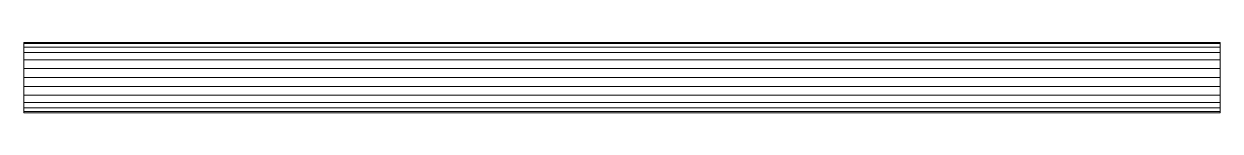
# Model space of a CAD drawing. Header units: inches. Extents: x -3326 to -59, y 8 to 1043.
# Drawn here: x -2221.81 to -2199.51, y 374.35 to 375.66 of the extents above; entities that cross this region are included whole.
import ezdxf

# ---------------------------------------------------------------- set-up
doc = ezdxf.new("R2010")
doc.units = ezdxf.units.IN
doc.header["$MEASUREMENT"] = 0
doc.layers.add('F-SPRN', color=10, linetype='Continuous', lineweight=9)

msp = doc.modelspace()

# ---------------------------------------------------------------- linework, layer by layer
at = {"layer": 'F-SPRN', "color": 1}
msp.add_line((-2221.807, 375.005, 964), (-2199.507, 375.005, 964), dxfattribs=at)
msp.add_line((-2221.807, 375.005, 964), (-2199.507, 375.005, 964), dxfattribs=at)

# ---------------------------------------------------------------- meshes
mesh = msp.add_polyface(dxfattribs=at)
corners = [(-2221.807, 374.347, 964), (-2221.807, 374.37, 964.17), (-2221.807, 374.436, 964.329), (-2221.807, 374.54, 964.465), (-2221.807, 374.676, 964.569), (-2221.807, 374.835, 964.635), (-2221.807, 375.005, 964.657), (-2221.807, 375.175, 964.635), (-2221.807, 375.334, 964.569), (-2221.807, 375.47, 964.465), (-2221.807, 375.574, 964.329), (-2221.807, 375.64, 964.17), (-2221.807, 375.662, 964), (-2221.807, 375.64, 963.83), (-2221.807, 375.574, 963.671), (-2221.807, 375.47, 963.535), (-2221.807, 375.334, 963.431), (-2221.807, 375.175, 963.365), (-2221.807, 375.005, 963.342), (-2221.807, 374.835, 963.365), (-2221.807, 374.676, 963.431), (-2221.807, 374.54, 963.535), (-2221.807, 374.436, 963.671), (-2221.807, 374.37, 963.83)]
mesh.append_faces([[corners[k] for k in face] for face in [(17, 20, 16)]], dxfattribs={"vtx0": -1, "vtx1": -1, "color": 1})
mesh.append_faces([[corners[k] for k in face] for face in [(3, 15, 21, 2)]], dxfattribs={"vtx0": -1, "vtx1": -1, "vtx2": -1, "color": 1})
mesh.append_faces([[corners[k] for k in face] for face in [(15, 3, 10, 13)]], dxfattribs={"vtx0": -1, "vtx1": -1, "vtx2": -1, "vtx3": -1, "color": 1})
mesh.append_faces([[corners[k] for k in face] for face in [(16, 20, 21, 15)]], dxfattribs={"vtx0": -1, "vtx2": -1, "color": 1})
mesh.append_faces([[corners[k] for k in face] for face in [(2, 21, 22, 0)]], dxfattribs={"vtx0": -1, "vtx2": -1, "vtx3": -1, "color": 1})
mesh.append_faces([[corners[k] for k in face] for face in [(8, 3, 4, 5)]], dxfattribs={"vtx0": -1, "vtx3": -1, "color": 1})
mesh.append_faces([[corners[k] for k in face] for face in [(19, 20, 17, 18), (1, 2, 0), (14, 15, 13), (12, 13, 10, 11)]], dxfattribs={"vtx1": -1, "color": 1})
mesh.append_faces([[corners[k] for k in face] for face in [(22, 23, 0)]], dxfattribs={"vtx2": -1, "color": 1})
mesh.append_faces([[corners[k] for k in face] for face in [(8, 9, 10, 3)]], dxfattribs={"vtx2": -1, "vtx3": -1, "color": 1})
mesh.append_faces([[corners[k] for k in face] for face in [(5, 6, 7, 8)]], dxfattribs={"vtx3": -1, "color": 1})
mesh = msp.add_polyface(dxfattribs=at)
corners = [(-2221.807, 375.662, 964), (-2221.807, 375.64, 964.17), (-2221.807, 375.574, 964.329), (-2221.807, 375.47, 964.465), (-2221.807, 375.334, 964.569), (-2221.807, 375.175, 964.635), (-2221.807, 375.005, 964.657), (-2199.507, 375.005, 964.657), (-2199.507, 375.175, 964.635), (-2199.507, 375.334, 964.569), (-2199.507, 375.47, 964.465), (-2199.507, 375.574, 964.329), (-2199.507, 375.64, 964.17), (-2199.507, 375.662, 964)]
mesh.append_faces([[corners[k] for k in face] for face in [(7, 8, 5, 6)]], dxfattribs={"vtx1": -1, "color": 1})
mesh.append_faces([[corners[k] for k in face] for face in [(8, 9, 4, 5), (3, 4, 9, 10), (11, 12, 1, 2), (2, 3, 10, 11)]], dxfattribs={"vtx1": -1, "vtx3": -1, "color": 1})
mesh.append_faces([[corners[k] for k in face] for face in [(12, 13, 0, 1)]], dxfattribs={"vtx3": -1, "color": 1})
mesh = msp.add_polyface(dxfattribs=at)
corners = [(-2221.807, 375.005, 963.342), (-2221.807, 375.175, 963.365), (-2221.807, 375.334, 963.431), (-2221.807, 375.47, 963.535), (-2221.807, 375.574, 963.671), (-2221.807, 375.64, 963.83), (-2221.807, 375.662, 964), (-2199.507, 375.662, 964), (-2199.507, 375.64, 963.83), (-2199.507, 375.574, 963.671), (-2199.507, 375.47, 963.535), (-2199.507, 375.334, 963.431), (-2199.507, 375.175, 963.365), (-2199.507, 375.005, 963.342)]
mesh.append_faces([[corners[k] for k in face] for face in [(7, 8, 5, 6)]], dxfattribs={"vtx1": -1, "color": 1})
mesh.append_faces([[corners[k] for k in face] for face in [(8, 9, 4, 5), (3, 4, 9, 10), (11, 12, 1, 2), (2, 3, 10, 11)]], dxfattribs={"vtx1": -1, "vtx3": -1, "color": 1})
mesh.append_faces([[corners[k] for k in face] for face in [(12, 13, 0, 1)]], dxfattribs={"vtx3": -1, "color": 1})
mesh = msp.add_polyface(dxfattribs=at)
corners = [(-2199.507, 374.347, 964), (-2199.507, 374.37, 963.83), (-2199.507, 374.436, 963.671), (-2199.507, 374.54, 963.535), (-2199.507, 374.676, 963.431), (-2199.507, 374.835, 963.365), (-2199.507, 375.005, 963.342), (-2199.507, 375.175, 963.365), (-2199.507, 375.334, 963.431), (-2199.507, 375.47, 963.535), (-2199.507, 375.574, 963.671), (-2199.507, 375.64, 963.83), (-2199.507, 375.662, 964), (-2199.507, 375.64, 964.17), (-2199.507, 375.574, 964.329), (-2199.507, 375.47, 964.465), (-2199.507, 375.334, 964.569), (-2199.507, 375.175, 964.635), (-2199.507, 375.005, 964.657), (-2199.507, 374.835, 964.635), (-2199.507, 374.676, 964.569), (-2199.507, 374.54, 964.465), (-2199.507, 374.436, 964.329), (-2199.507, 374.37, 964.17)]
mesh.append_faces([[corners[k] for k in face] for face in [(7, 4, 5, 6), (0, 22, 23), (11, 9, 10), (14, 11, 12, 13)]], dxfattribs={"vtx0": -1, "color": 1})
mesh.append_faces([[corners[k] for k in face] for face in [(9, 21, 3, 8)]], dxfattribs={"vtx0": -1, "vtx1": -1, "vtx2": -1, "color": 1})
mesh.append_faces([[corners[k] for k in face] for face in [(14, 21, 9, 11)]], dxfattribs={"vtx0": -1, "vtx1": -1, "vtx2": -1, "vtx3": -1, "color": 1})
mesh.append_faces([[corners[k] for k in face] for face in [(22, 2, 3, 21), (8, 3, 4, 7)]], dxfattribs={"vtx0": -1, "vtx2": -1, "color": 1})
mesh.append_faces([[corners[k] for k in face] for face in [(20, 21, 16, 19)]], dxfattribs={"vtx1": -1, "vtx2": -1, "color": 1})
mesh.append_faces([[corners[k] for k in face] for face in [(17, 18, 19, 16)]], dxfattribs={"vtx2": -1, "color": 1})
mesh.append_faces([[corners[k] for k in face] for face in [(0, 1, 2, 22), (14, 15, 16, 21)]], dxfattribs={"vtx2": -1, "vtx3": -1, "color": 1})
mesh = msp.add_polyface(dxfattribs=at)
corners = [(-2221.807, 375.005, 964.657), (-2221.807, 374.835, 964.635), (-2221.807, 374.676, 964.569), (-2221.807, 374.54, 964.465), (-2221.807, 374.436, 964.329), (-2221.807, 374.37, 964.17), (-2221.807, 374.347, 964), (-2199.507, 374.347, 964), (-2199.507, 374.37, 964.17), (-2199.507, 374.436, 964.329), (-2199.507, 374.54, 964.465), (-2199.507, 374.676, 964.569), (-2199.507, 374.835, 964.635), (-2199.507, 375.005, 964.657)]
mesh.append_faces([[corners[k] for k in face] for face in [(8, 9, 4, 5), (3, 4, 9, 10), (11, 12, 1, 2), (2, 3, 10, 11)]], dxfattribs={"vtx1": -1, "vtx3": -1, "color": 1})
mesh.append_faces([[corners[k] for k in face] for face in [(6, 7, 8, 5)]], dxfattribs={"vtx2": -1, "color": 1})
mesh.append_faces([[corners[k] for k in face] for face in [(12, 13, 0, 1)]], dxfattribs={"vtx3": -1, "color": 1})
mesh = msp.add_polyface(dxfattribs=at)
corners = [(-2221.807, 374.347, 964), (-2221.807, 374.37, 963.83), (-2221.807, 374.436, 963.671), (-2221.807, 374.54, 963.535), (-2221.807, 374.676, 963.431), (-2221.807, 374.835, 963.365), (-2221.807, 375.005, 963.342), (-2199.507, 375.005, 963.342), (-2199.507, 374.835, 963.365), (-2199.507, 374.676, 963.431), (-2199.507, 374.54, 963.535), (-2199.507, 374.436, 963.671), (-2199.507, 374.37, 963.83), (-2199.507, 374.347, 964)]
mesh.append_faces([[corners[k] for k in face] for face in [(7, 8, 5, 6)]], dxfattribs={"vtx1": -1, "color": 1})
mesh.append_faces([[corners[k] for k in face] for face in [(8, 9, 4, 5), (3, 4, 9, 10), (11, 12, 1, 2), (2, 3, 10, 11)]], dxfattribs={"vtx1": -1, "vtx3": -1, "color": 1})
mesh.append_faces([[corners[k] for k in face] for face in [(12, 13, 0, 1)]], dxfattribs={"vtx3": -1, "color": 1})

doc.saveas('drawing.dxf')
